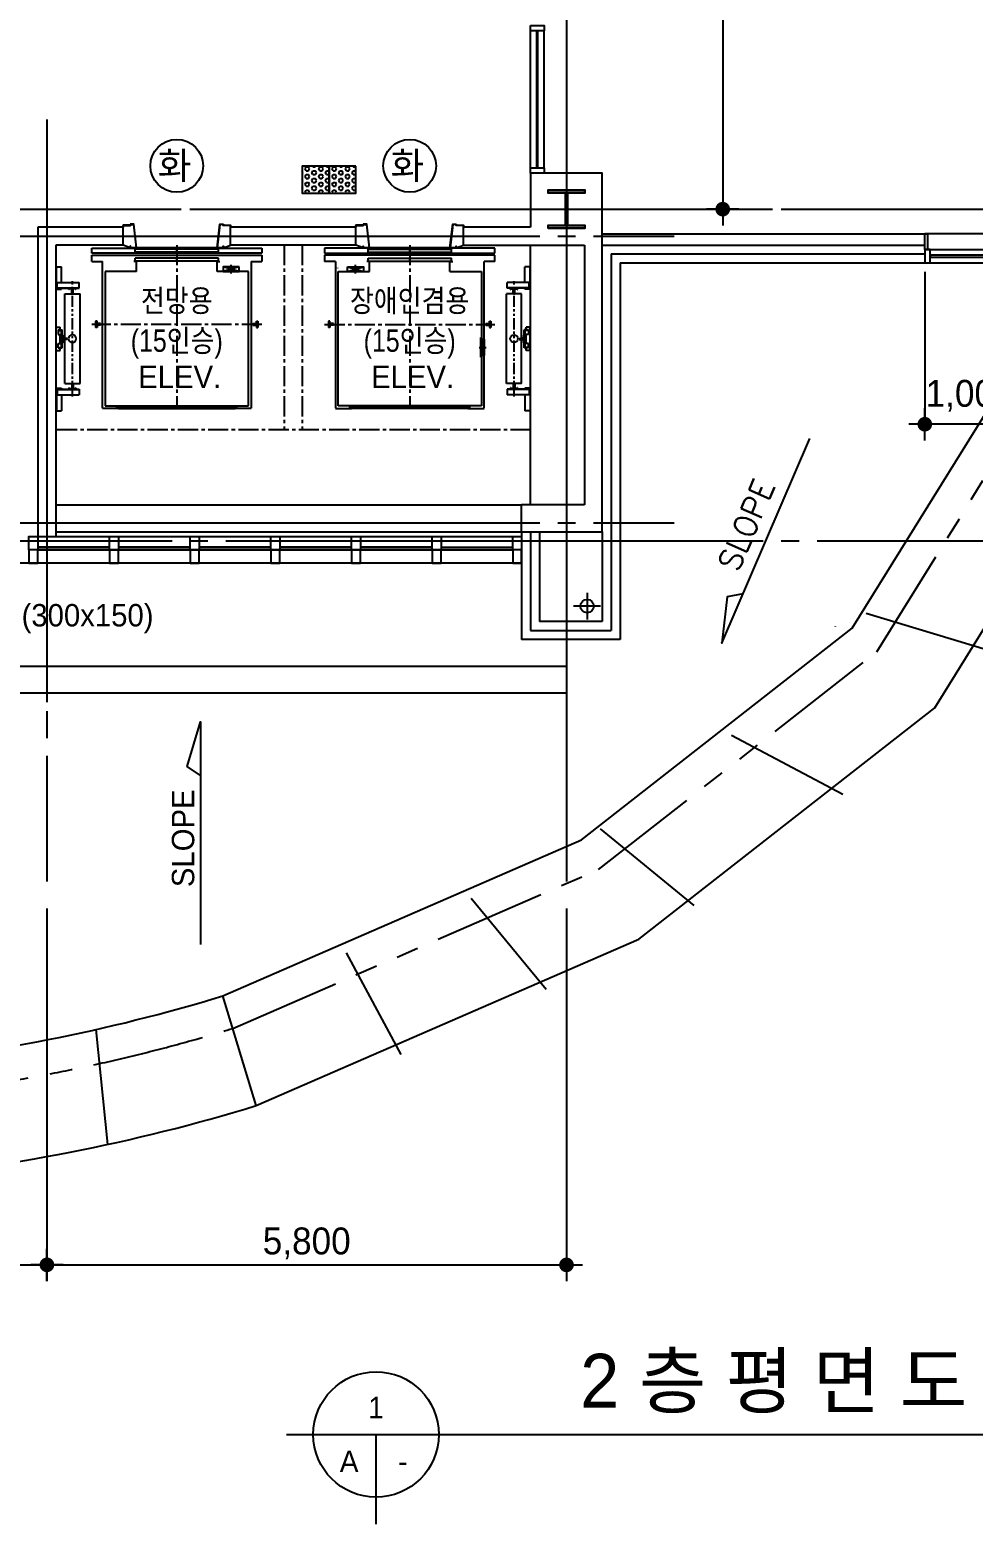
# Model space of a CAD drawing. Extents: x 14074245 to 14153635, y -1806033 to -1750552.
# Drawn here: x 14133550 to 14144079, y -1804798 to -1788129 of the extents above; entities that cross this region are included whole.
import ezdxf
from ezdxf.enums import TextEntityAlignment as Align

# ---------------------------------------------------------------- set-up
doc = ezdxf.new("R2010")
doc.units = 0
doc.header["$LTSCALE"] = 100
doc.header["$MEASUREMENT"] = 0
doc.header["$PDSIZE"] = -10
for name, pattern in [('CEN', [66, 60, -2, 2, -2]), ('CENTER2', [1.125, 0.75, -0.125, 0.125, -0.125]), ('PHANTOM', [2.5, 1.25, -0.25, 0.25, -0.25, 0.25, -0.25])]:
    doc.linetypes.add(name, pattern=pattern)
doc.layers.get('0').update_dxf_attribs({"linetype": 'CONTINUOUS'})
doc.layers.get('Defpoints').update_dxf_attribs({"linetype": 'CONTINUOUS'})
for name, color, linetype in [('0-내벽고정식', 7, 'CONTINUOUS'), ('0-지붕나누기', 6, 'CONTINUOUS'), ('0-캐노피', 6, 'CONTINUOUS'), ('8', 8, 'CONTINUOUS'), ('CEN', 1, 'CEN'), ('COL', 2, 'CONTINUOUS'), ('col2', 3, 'CONTINUOUS'), ('DIM', 7, 'CONTINUOUS'), ('elev', 7, 'CONTINUOUS'), ('HOISTWAY', 9, 'CONTINUOUS'), ('SYM', 7, 'CONTINUOUS'), ('TE2', 3, 'CONTINUOUS'), ('TEXT', 2, 'CONTINUOUS'), ('TEXT1', 7, 'CONTINUOUS'), ('TEXT2', 7, 'CONTINUOUS'), ('TILE', 5, 'CONTINUOUS'), ('TITLE', 3, 'CONTINUOUS'), ('WALL', 2, 'CONTINUOUS'), ('WALL-1', 7, 'CONTINUOUS'), ('WID', 4, 'CONTINUOUS'), ('WINE', 8, 'CONTINUOUS'), ('우수드레인', 8, 'CONTINUOUS'), ('지시선', 7, 'CONTINUOUS')]:
    doc.layers.add(name, color=color, linetype=linetype)
doc.styles.add('GHS', font='romans', dxfattribs={"bigfont": 'ghs'})
doc.styles.add('HY울를도M', font='HYWULM.TTF')
doc.styles.add('굴림', font='H2HDRM.TTF')
doc.dimstyles.new('DIM100', dxfattribs={"dimtxt": 300, "dimasz": 120, "dimexe": 1, "dimexo": 100, "dimgap": 60, "dimtad": 1, "dimdec": 4, "dimzin": 0, "dimdsep": 46, "dimlunit": 6, "dimtxsty": '굴림', "dimblk": 'DOTT', "dimcen": 0.09, "dimadec": 0, "dimazin": 0, "dimtfac": 1, "dimtdec": 4, "dimtofl": 0, "dimtmove": 2, "dimatfit": 2, "dimldrblk": 'DOTT', "dimfxl": 1, "dimtolj": 1, "dimtzin": 0, "dimarcsym": 0})
doc.dimstyles.new('DIM50', dxfattribs={"dimscale": 50, "dimtxt": 3, "dimasz": 1.2, "dimexe": 1, "dimexo": 1, "dimgap": 0.6, "dimtad": 1, "dimdec": 4, "dimzin": 0, "dimdsep": 46, "dimlunit": 6, "dimtxsty": '굴림', "dimblk": 'DOTT', "dimcen": 0.09, "dimadec": 0, "dimazin": 0, "dimtfac": 1, "dimtdec": 4, "dimtofl": 0, "dimtmove": 2, "dimatfit": 2, "dimldrblk": 'DOTT', "dimfxl": 1, "dimtolj": 1, "dimtzin": 0, "dimarcsym": 0})

# ---------------------------------------------------------------- blocks, each defined once
blk = doc.blocks.new('DOTT')
for p, q in [((0, 1.5), (0, -1.5)), ((-1.5, 0), (1.5, 0))]:
    blk.add_line(p, q)
at = {"color": 6, "const_width": 0.68}
blk.add_lwpolyline([(-0.34, 0, 1), (0.34, 0, 1)], format="xyb", close=True, dxfattribs=at)
blk = doc.blocks.new('*D40')
at = {"layer": 'Defpoints', "color": 0, "lineweight": -3}
for p in [(14133740, -1797629), (14139540, -1797629), (14139540, -1801906)]:
    blk.add_point(p, dxfattribs=at)
at = {"layer": 'DIM', "color": 7, "lineweight": -2}
for p, q in [((14133740, -1797929), (14133740, -1802006)), ((14139540, -1797929), (14139540, -1802006)), ((14133860, -1801906), (14139420, -1801906))]:
    blk.add_line(p, q, dxfattribs=at)
at = {"layer": 'DIM', "color": 7, "lineweight": -2, "xscale": 120, "yscale": 120, "zscale": 120, "rotation": 180}
blk.add_blockref('DOTT', (14133740, -1801906), dxfattribs=at)
at = {"layer": 'DIM', "color": 7, "lineweight": -2, "xscale": 120, "yscale": 120, "zscale": 120}
blk.add_blockref('DOTT', (14139540, -1801906), dxfattribs=at)
at = {"layer": 'DIM', "color": 3, "insert": (14136640, -1801667), "char_height": 300, "attachment_point": 5, "style": '굴림'}
blk.add_mtext('\\A1;5,800', dxfattribs=at)
blk = doc.blocks.new('*D41')
at = {"layer": 'Defpoints', "color": 0, "lineweight": -3}
for p in [(14129540, -1797629), (14133740, -1799506), (14133740, -1801906)]:
    blk.add_point(p, dxfattribs=at)
at = {"layer": 'DIM', "color": 7, "lineweight": -2}
for p, q in [((14129540, -1797929), (14129540, -1802006)), ((14133740, -1799806), (14133740, -1802006)), ((14129660, -1801906), (14133620, -1801906))]:
    blk.add_line(p, q, dxfattribs=at)
at = {"layer": 'DIM', "color": 7, "lineweight": -2, "xscale": 120, "yscale": 120, "zscale": 120, "rotation": 180}
blk.add_blockref('DOTT', (14129540, -1801906), dxfattribs=at)
at = {"layer": 'DIM', "color": 7, "lineweight": -2, "xscale": 120, "yscale": 120, "zscale": 120}
blk.add_blockref('DOTT', (14133740, -1801906), dxfattribs=at)
at = {"layer": 'DIM', "color": 3, "insert": (14131640, -1801667), "char_height": 300, "attachment_point": 5, "style": '굴림'}
blk.add_mtext('\\A1;4,200', dxfattribs=at)
blk = doc.blocks.new('aw-1000-325')
at = {"layer": 'WID', "color": 8}
for p, q in [((970, 325), (0, 325)), ((0, 150), (1000, 150)), ((0, 0), (1000, 0))]:
    blk.add_line(p, q, dxfattribs=at)
at = {"layer": 'WID'}
for points in [[(0, 325), (30, 325), (30, 150), (0, 150)], [(970, 325), (1000, 325), (1000, 150), (970, 150)], [(60, 150), (0, 150), (0, 0), (60, 0)], [(60, 63), (940, 63), (940, 87), (60, 87)], [(940, 150), (1000, 150), (1000, 0), (940, 0)]]:
    blk.add_lwpolyline(points, close=True, dxfattribs=at)
blk = doc.blocks.new('전망15인승')
at = {"layer": 'elev', "color": 4, "ltscale": 5}
for p, q in [((-350, -35), (600, -35)), ((-350, -90), (-350, -35)), ((1550, -90), (-350, -90)), ((1065, -45), (135, -45)), ((135, -80), (135, -45)), ((1065, -80), (135, -80)), ((600, -35), (1550, -35)), ((600, -90), (600, -45)), ((1065, -80), (1065, -45)), ((1550, -35), (1550, -90))]:
    blk.add_line(p, q, dxfattribs=at)
at = {"layer": 'HOISTWAY', "color": 1, "linetype": 'CENTER2', "ltscale": 3}
for p, q in [((600, 0), (600, -1807)), ((1550, -885), (-350, -885))]:
    blk.add_line(p, q, dxfattribs=at)
at = {"layer": 'HOISTWAY', "ltscale": 5}
for p, q in [((-350, -115), (1550, -115)), ((-350, -185), (-350, -115)), ((1065, -145), (135, -145)), ((135, -180), (135, -145)), ((600, -180), (600, -145)), ((1065, -180), (1065, -145)), ((1550, -115), (1550, -185)), ((-350, -185), (-230, -185)), ((-230, -1820), (-230, -185)), ((-200, -295), (-200, -1795)), ((150, -295), (-200, -295)), ((150, -185), (120, -185)), ((1065, -180), (135, -180)), ((150, -295), (150, -185)), ((1050, -295), (1050, -185)), ((1050, -185), (1080, -185)), ((1400, -295), (1050, -295)), ((1400, -1795), (1400, -295)), ((1430, -185), (1430, -1820)), ((1430, -185), (1550, -185)), ((-290, -851), (-306, -851)), ((-306, -851), (-306, -919)), ((-290, -919), (-306, -919)), ((-290, -877), (-290, -851)), ((-250, -877), (-290, -877)), ((-290, -893), (-290, -919)), ((-250, -893), (-290, -893)), ((-250, -893), (-250, -877)), ((1450, -893), (1450, -877)), ((1450, -877), (1490, -877)), ((1450, -893), (1490, -893)), ((1490, -851), (1506, -851)), ((1490, -877), (1490, -851)), ((1490, -893), (1490, -919)), ((1490, -919), (1506, -919)), ((1506, -851), (1506, -919)), ((-50, -1825), (-230, -1825)), ((-200, -1795), (-50, -1795)), ((-50, -1806), (-50, -1795)), ((-50, -1825), (-50, -1814)), ((1250, -1795), (1400, -1795)), ((1250, -1806), (1250, -1795)), ((1250, -1825), (1250, -1814)), ((1430, -1825), (1250, -1825))]:
    blk.add_line(p, q, dxfattribs=at)
at = {"layer": 'HOISTWAY', "ltscale": 200}
for p, q in [((1296, -295), (1116, -245)), ((1296, -245), (1116, -295)), ((1206, -318), (1206, -222)), ((-177, -1142), (-253, -1142)), ((-230, -1052), (-200, -1232)), ((-200, -1052), (-230, -1232))]:
    blk.add_line(p, q, dxfattribs=at)
at = {"layer": 'HOISTWAY'}
for p, q in [((-193, -1032), (-200, -1032)), ((-200, -1052), (-200, -1032)), ((-200, -1052), (-200, -1252)), ((-193, -1252), (-193, -1032)), ((-193, -1252), (-193, -1038)), ((-200, -1252), (-193, -1252))]:
    blk.add_line(p, q, dxfattribs=at)
at = {"layer": 'HOISTWAY', "color": 1, "ltscale": 5}
for p, q in [((-70, -1806), (1270, -1806)), ((-70, -1814), (-70, -1806)), ((-70, -1814), (1270, -1814)), ((1270, -1814), (1270, -1806))]:
    blk.add_line(p, q, dxfattribs=at)
at = {"layer": 'HOISTWAY', "color": 8, "ltscale": 5}
for p, q in [((-50, -1795), (1250, -1795)), ((-50, -1825), (1250, -1825))]:
    blk.add_line(p, q, dxfattribs=at)
at = {"layer": 'HOISTWAY'}
for points in [[(1296, -245), (1116, -245), (1116, -295), (1296, -295)], [(-230, -1052), (-230, -1232), (-200, -1232), (-200, -1052)]]:
    blk.add_lwpolyline(points, close=True, dxfattribs=at)
blk = doc.blocks.new('카운트')
at = {"layer": 'elev', "color": 8}
for p, q in [((0, -242), (-65, -242)), ((-65, -417), (-65, -242)), ((-6, -492), (-6, -242)), ((-261, -482), (-261, -417)), ((-16, -417), (-261, -417)), ((-16, -477), (-261, -477)), ((-16, -482), (-261, -482)), ((-224, -495), (-224, -491)), ((-224, -495), (-221, -495)), ((-221, -495), (-221, -491)), ((-218, -485), (-196, -485)), ((-218, -488), (-196, -488)), ((-193, -537), (-193, -491)), ((-190, -537), (-190, -491)), ((-180, -537), (-180, -491)), ((-177, -537), (-177, -491)), ((-174, -485), (-152, -485)), ((-174, -488), (-152, -488)), ((-149, -495), (-149, -491)), ((-149, -495), (-146, -495)), ((-146, -495), (-146, -491)), ((-65, -492), (-65, -482)), ((0, -492), (-65, -492)), ((-16, -482), (-16, -417)), ((-100, -545), (-270, -545)), ((-270, -1545), (-270, -545)), ((-100, -1545), (-100, -545)), ((-25, -948), (-71, -948)), ((-71, -1148), (-71, -948)), ((-62, -1148), (-62, -948)), ((-25, -952), (-62, -952)), ((-25, -998), (-62, -998)), ((-50, -948), (-50, -918)), ((0, -918), (-50, -918)), ((-50, -1098), (-50, -998)), ((-25, -948), (-25, -998)), ((-4, -1178), (-4, -918)), ((-129, -1043), (-104, -1043)), ((-129, -1053), (-104, -1053)), ((-104, -1043), (-101, -1044)), ((-104, -1053), (-101, -1051)), ((-101, -1044), (-86, -1044)), ((-101, -1051), (-86, -1051)), ((-82, -1041), (-86, -1044)), ((-82, -1055), (-86, -1051)), ((-80, -1011), (-82, -1041)), ((-82, -1055), (-80, -1084)), ((-78, -1009), (-74, -1009)), ((-78, -1087), (-74, -1087)), ((-74, -1009), (-74, -1087)), ((-25, -1148), (-71, -1148)), ((-25, -1098), (-62, -1098)), ((-25, -1144), (-62, -1144)), ((-50, -1178), (-50, -1148)), ((-25, -1148), (-25, -1098)), ((0, -1178), (-50, -1178)), ((-100, -1545), (-270, -1545)), ((-16, -1608), (-261, -1608)), ((-261, -1608), (-261, -1673)), ((-16, -1613), (-261, -1613)), ((-224, -1595), (-224, -1599)), ((-221, -1595), (-224, -1595)), ((-221, -1595), (-221, -1599)), ((-196, -1602), (-218, -1602)), ((-196, -1605), (-218, -1605)), ((-193, -1553), (-193, -1599)), ((-190, -1553), (-190, -1599)), ((-180, -1553), (-180, -1599)), ((-177, -1553), (-177, -1599)), ((-152, -1602), (-174, -1602)), ((-152, -1605), (-174, -1605)), ((-146, -1595), (-149, -1595)), ((-149, -1595), (-149, -1599)), ((-146, -1595), (-146, -1599)), ((-65, -1598), (-65, -1608)), ((0, -1598), (-65, -1598)), ((-16, -1608), (-16, -1673)), ((-6, -1598), (-6, -1848)), ((-16, -1673), (-261, -1673)), ((-65, -1673), (-65, -1848)), ((0, -1848), (-65, -1848))]:
    blk.add_line(p, q, dxfattribs=at)
at = {"layer": 'elev', "color": 1, "linetype": 'PHANTOM'}
blk.add_line((-185, -1691), (-185, -405), dxfattribs=at)
at = {"layer": 'elev', "color": 8}
blk.add_circle((-185, -1045), 42.8, dxfattribs=at)
for centre, radius, start, end in [((-218, -491), 6.2, 90, 180), ((-218, -491), 3, 90, 180), ((-196, -491), 6.2, 0, 90), ((-196, -491), 3, 0, 90), ((-174, -491), 6.2, 90, 180), ((-174, -491), 3, 90, 180), ((-152, -491), 6.2, 0, 90), ((-152, -491), 3, 0, 90), ((-185, -537), 8.2, 180, 0), ((-185, -537), 5, 180, 0), ((-78, -1011), 2.5, 90, 176.5907), ((-78, -1084), 2.5, 183.4093, 270), ((-218, -1599), 6.2, 180, 270), ((-218, -1599), 3, 180, 270), ((-196, -1599), 3, 270, 0), ((-196, -1599), 6.2, 270, 0), ((-185, -1553), 8.2, 0, 180), ((-185, -1553), 5, 0, 180), ((-174, -1599), 6.2, 180, 270), ((-174, -1599), 3, 180, 270), ((-152, -1599), 3, 270, 0), ((-152, -1599), 6.2, 270, 0)]:
    blk.add_arc(centre, radius, start, end, dxfattribs=at)
blk = doc.blocks.new('전망15인승-2호')
at = {"layer": 'elev', "color": 4, "ltscale": 5}
for p, q in [((-350, -35), (600, -35)), ((-350, -90), (-350, -35)), ((1550, -90), (-350, -90)), ((1065, -45), (135, -45)), ((135, -80), (135, -45)), ((1065, -80), (135, -80)), ((600, -35), (1550, -35)), ((600, -90), (600, -45)), ((1065, -80), (1065, -45)), ((1550, -35), (1550, -90))]:
    blk.add_line(p, q, dxfattribs=at)
at = {"layer": 'HOISTWAY', "color": 1, "linetype": 'CENTER2', "ltscale": 3}
for p, q in [((600, 0), (600, -1807)), ((1550, -885), (-350, -885))]:
    blk.add_line(p, q, dxfattribs=at)
at = {"layer": 'HOISTWAY', "ltscale": 5}
for p, q in [((-350, -115), (1550, -115)), ((-350, -185), (-350, -115)), ((1065, -145), (135, -145)), ((135, -180), (135, -145)), ((600, -180), (600, -145)), ((1065, -180), (1065, -145)), ((1550, -115), (1550, -185)), ((-350, -185), (-230, -185)), ((-230, -1820), (-230, -185)), ((-200, -295), (-200, -1795)), ((150, -295), (-200, -295)), ((150, -185), (120, -185)), ((1065, -180), (135, -180)), ((150, -295), (150, -185)), ((1050, -295), (1050, -185)), ((1050, -185), (1080, -185)), ((1400, -295), (1050, -295)), ((1400, -1795), (1400, -295)), ((1430, -185), (1430, -1820)), ((1430, -185), (1550, -185)), ((-290, -851), (-306, -851)), ((-306, -851), (-306, -919)), ((-290, -919), (-306, -919)), ((-290, -877), (-290, -851)), ((-250, -877), (-290, -877)), ((-290, -893), (-290, -919)), ((-250, -893), (-290, -893)), ((-250, -893), (-250, -877)), ((1450, -893), (1450, -877)), ((1450, -877), (1490, -877)), ((1450, -893), (1490, -893)), ((1490, -851), (1506, -851)), ((1490, -877), (1490, -851)), ((1490, -893), (1490, -919)), ((1490, -919), (1506, -919)), ((1506, -851), (1506, -919)), ((-50, -1825), (-230, -1825)), ((-200, -1795), (-50, -1795)), ((-50, -1806), (-50, -1795)), ((-50, -1825), (-50, -1814)), ((1250, -1795), (1400, -1795)), ((1250, -1806), (1250, -1795)), ((1250, -1825), (1250, -1814)), ((1430, -1825), (1250, -1825))]:
    blk.add_line(p, q, dxfattribs=at)
at = {"layer": 'HOISTWAY', "ltscale": 200}
for p, q in [((1296, -295), (1116, -245)), ((1296, -245), (1116, -295)), ((1206, -318), (1206, -222))]:
    blk.add_line(p, q, dxfattribs=at)
at = {"layer": 'HOISTWAY', "color": 1, "ltscale": 5}
for p, q in [((-70, -1806), (1270, -1806)), ((-70, -1814), (-70, -1806)), ((-70, -1814), (1270, -1814)), ((1270, -1814), (1270, -1806))]:
    blk.add_line(p, q, dxfattribs=at)
at = {"layer": 'HOISTWAY', "color": 8, "ltscale": 5}
for p, q in [((-50, -1795), (1250, -1795)), ((-50, -1825), (1250, -1825))]:
    blk.add_line(p, q, dxfattribs=at)
at = {"layer": 'HOISTWAY'}
blk.add_lwpolyline([(1296, -245), (1116, -245), (1116, -295), (1296, -295)], close=True, dxfattribs=at)
blk = doc.blocks.new('*D177')
at = {"layer": 'Defpoints', "color": 0, "lineweight": -3}
for p in [(14140040, -1784529), (14140040, -1790129), (14141284, -1790129)]:
    blk.add_point(p, dxfattribs=at)
at = {"layer": 'DIM', "color": 7, "lineweight": -2}
for p, q in [((14140340, -1784529), (14141384, -1784529)), ((14141284, -1784649), (14141284, -1790009)), ((14140340, -1790129), (14141384, -1790129))]:
    blk.add_line(p, q, dxfattribs=at)
at = {"layer": 'DIM', "color": 7, "lineweight": -2, "xscale": 120, "yscale": 120, "zscale": 120}
for p, rotation in [((14141284, -1784529), 90), ((14141284, -1790129), 270)]:
    blk.add_blockref('DOTT', p, dxfattribs=dict(at, rotation=rotation))
at = {"layer": 'DIM', "color": 3, "insert": (14141044, -1787329), "char_height": 300, "attachment_point": 5, "rotation": 90, "style": '굴림'}
blk.add_mtext('\\A1;5,600', dxfattribs=at)
blk = doc.blocks.new('*D178')
at = {"layer": 'Defpoints', "color": 0, "lineweight": -3, "ltscale": 3}
for p in [(14143540, -1790728), (14144540, -1790728), (14143540, -1792528)]:
    blk.add_point(p, dxfattribs=at)
at = {"layer": 'DIM', "color": 7, "lineweight": -2, "ltscale": 3}
for p, q in [((14143540, -1790828), (14143540, -1792529)), ((14144540, -1790828), (14144540, -1792529)), ((14144420, -1792528), (14143660, -1792528))]:
    blk.add_line(p, q, dxfattribs=at)
at = {"layer": 'DIM', "color": 7, "lineweight": -2, "ltscale": 3, "xscale": 120, "yscale": 120, "zscale": 120, "rotation": 180}
blk.add_blockref('DOTT', (14143540, -1792528), dxfattribs=at)
at = {"layer": 'DIM', "color": 7, "lineweight": -2, "ltscale": 3, "xscale": 120, "yscale": 120, "zscale": 120}
blk.add_blockref('DOTT', (14144540, -1792528), dxfattribs=at)
at = {"layer": 'DIM', "color": 3, "ltscale": 3, "insert": (14144040, -1792211), "char_height": 300, "attachment_point": 5, "style": '굴림'}
blk.add_mtext('\\A1;1,000', dxfattribs=at)

msp = doc.modelspace()

# ---------------------------------------------------------------- hatches: boundary and pattern name
at = {"layer": 'TILE'}
h = msp.add_hatch(dxfattribs=at)
h.set_pattern_fill('HEX', color=256, scale=200, style=0)
h.set_pattern_definition([(0, (13467184.91, -2836897.826), (0, 43.3012702), [25, -50]), (120, (13467184.91, -2836897.826), (-37.5, -21.6506351), [25, -50]), (60, (13467209.91, -2836897.826), (-37.5, 21.6506351), [25, -50])])
h.paths.add_polyline_path([(14136889.53432, -1789648.57588), (14136589.53432, -1789648.57588), (14136589.53432, -1789948.57588), (14136889.53432, -1789948.57588)])
h = msp.add_hatch(dxfattribs=at)
h.set_pattern_fill('HEX', color=256, scale=200, style=0)
h.set_pattern_definition([(0, (13467484.91, -2836897.808), (0, 43.3012702), [25, -50]), (120, (13467484.91, -2836897.808), (-37.5, -21.6506351), [25, -50]), (60, (13467509.91, -2836897.808), (-37.5, 21.6506351), [25, -50])])
h.paths.add_polyline_path([(14137189.53432, -1789648.55792), (14136889.53432, -1789648.55792), (14136889.53432, -1789948.55792), (14137189.53432, -1789948.55792)])

# ---------------------------------------------------------------- linework, layer by layer
at = {"layer": '0-내벽고정식'}
msp.add_line((14139939.53432, -1790403.57588), (14143539.53432, -1790403.57588), dxfattribs=at)
msp.add_line((14139939.53432, -1790403.57588), (14143539.53432, -1790403.57588), dxfattribs=at)
at = {"layer": '0-지붕나누기', "color": 5}
for p, q in [((14144227.56323, -1795045.30754), (14142883.52715, -1794640.79858)), ((14142626.47461, -1796660.18781), (14141382.87325, -1795998.95323)), ((14140966.97799, -1797897.05198), (14139919.44958, -1797041.18536)), ((14139312.90302, -1798832.23225), (14138476.50685, -1797817.60255)), ((14137694.09324, -1799560.58617), (14137084.06216, -1798425.26311)), ((14136077.32071, -1800129.30116), (14135703.08493, -1798905.23107)), ((14134418.93409, -1800561.90279), (14134289.81088, -1799279.57901))]:
    msp.add_line(p, q, dxfattribs=at)
at = {"layer": '0-캐노피', "color": 2, "ltscale": 2}
for points in [[(14121703.1373, -1790728.57588, 0.1853585782), (14121365.77477, -1795550.46768, 0.1724287931), (14124056.62444, -1799178.13132, 0.1046048883), (14128052.68346, -1800786.45162, 0.0658615578), (14131875.31345, -1800949.60386, 0.0520036935), (14136077.32071, -1800129.30116)], [(14123153.58819, -1790728.57588, 0.2145982831), (14122589.84486, -1795176.2319, 0.1724287931), (14124769.92677, -1798115.305, 0.1046048883), (14128274.51818, -1799525.82108, 0.0658615578), (14131761.6988, -1799674.65613, 0.0520036935), (14135703.08493, -1798905.23107)]]:
    msp.add_lwpolyline(points, format="xyb", dxfattribs=at)
for points in [[(14135703.08493, -1798905.23107), (14139708.38105, -1797165.37332), (14142729.21802, -1794804.64986), (14144881.80744, -1791336.46352), (14145064.46952, -1790728.57588)], [(14136077.32071, -1800129.30116), (14140347.59193, -1798274.34107), (14143650.81994, -1795692.93467), (14146086.83221, -1791768.10609), (14146375.42083, -1790728.57588)]]:
    msp.add_lwpolyline(points, dxfattribs=at)
at = {"layer": '8'}
for p, q in [((14135639.53432, -1790561.57588), (14134739.53432, -1790561.57588)), ((14134739.53432, -1790561.57588), (14135639.53432, -1790561.57588)), ((14138239.53432, -1790561.57588), (14137339.53432, -1790561.57588)), ((14137339.53432, -1790561.57588), (14138239.53432, -1790561.57588)), ((14133839.53477, -1793428.57588), (14139039.53432, -1793428.57588)), ((14133839.53477, -1793728.57588), (14139039.53432, -1793728.57588))]:
    msp.add_line(p, q, dxfattribs=at)
at = {"layer": 'CEN', "linetype": 'CEN'}
for p, q in [((14139539.53432, -1757728.57588), (14139539.53432, -1797628.57588)), ((14133739.53432, -1789128.57588), (14133739.53432, -1795908.57588)), ((14139539.53432, -1789128.57588), (14139539.53432, -1797628.57588)), ((14133739.53432, -1789628.57588), (14133739.53432, -1797628.57588)), ((14076336.53432, -1790128.57588), (14151139.53432, -1790128.57588)), ((14115639.53432, -1790128.57588), (14145739.53432, -1790128.57588)), ((14133241.95655, -1790428.57588), (14140741.95655, -1790428.57588)), ((14133241.95655, -1793628.57588), (14140741.95655, -1793628.57588)), ((14076336.53432, -1793828.57588), (14145739.53432, -1793828.57588))]:
    msp.add_line(p, q, dxfattribs=at)
at = {"layer": 'CEN', "linetype": 'PHANTOM', "ltscale": 10}
msp.add_lwpolyline([(14123098.54209, -1790128.57588, 0.2363456645), (14122226.44905, -1795287.33315, 0.1724287931), (14124558.16514, -1798430.83157, 0.1046048883), (14128208.661, -1799900.07077, 0.0658615578), (14131795.42815, -1800053.15624, 0.0520036935), (14135814.18618, -1799268.62688)], format="xyb", dxfattribs=at)
msp.add_lwpolyline([(14135814.18618, -1799268.62688), (14139898.14678, -1797494.59812), (14143002.81859, -1795068.35941), (14145239.54917, -1791464.60741), (14145563.20879, -1790128.57588)], dxfattribs=at)
at = {"layer": 'COL'}
for p, q in [((14135789.53432, -1790528.57588), (14135789.53432, -1790328.57588)), ((14138389.53432, -1790528.57588), (14138389.53432, -1790328.57588)), ((14138389.53432, -1790528.57588), (14139139.53432, -1790528.57588)), ((14139739.53432, -1790528.57588), (14139739.53432, -1793428.57588)), ((14139939.53432, -1793728.57588), (14139939.53432, -1790528.57588)), ((14139739.53432, -1793428.57588), (14139039.53432, -1793428.57588)), ((14139039.53432, -1793728.57588), (14139039.53432, -1793428.57588)), ((14139039.53432, -1793728.57588), (14139939.53432, -1793728.57588))]:
    msp.add_line(p, q, dxfattribs=at)
for points in [[(14139939.53432, -1790528.57588), (14139939.53432, -1789728.57588), (14139139.53432, -1789728.57588), (14139139.53432, -1790328.57588)], [(14139939.53432, -1790528.57588), (14139939.53432, -1789728.57588), (14139139.53432, -1789728.57588), (14139139.53432, -1790328.57588)], [(14138389.53432, -1790528.57588), (14139139.53432, -1790528.57588)], [(14139139.53432, -1790528.57588), (14139739.53432, -1790528.57588)]]:
    msp.add_lwpolyline(points, dxfattribs=at)
at = {"layer": 'col2'}
for points in [[(14139336.03432, -1790342.57588), (14139336.03432, -1790307.57588), (14139529.53432, -1790307.57588), (14139529.53432, -1789949.57588), (14139336.03432, -1789949.57588), (14139336.03432, -1789914.57588), (14139743.03432, -1789914.57588), (14139743.03432, -1789949.57588), (14139549.53432, -1789949.57588), (14139549.53432, -1790307.57588), (14139743.03432, -1790307.57588), (14139743.03432, -1790342.57588)], [(14139742.03432, -1789921.57588), (14139742.03432, -1789949.57588), (14139548.53432, -1789949.57588), (14139548.53432, -1790307.57588), (14139742.03432, -1790307.57588), (14139742.03432, -1790335.57588), (14139337.03432, -1790335.57588), (14139337.03432, -1790307.57588), (14139530.53432, -1790307.57588), (14139530.53432, -1789949.57588), (14139337.03432, -1789949.57588), (14139337.03432, -1789921.57588)]]:
    msp.add_lwpolyline(points, close=True, dxfattribs=at)
at = {"layer": 'elev'}
for p, q in [((14134669.53432, -1790561.57588), (14134589.53432, -1790528.57588)), ((14135709.53432, -1790561.57588), (14135789.53432, -1790528.57588)), ((14137269.53432, -1790561.57588), (14137189.53432, -1790528.57588)), ((14138309.53432, -1790561.57588), (14138389.53432, -1790528.57588))]:
    msp.add_line(p, q, dxfattribs=at)
at = {"layer": 'elev', "color": 8, "linetype": 'CENTER2', "ltscale": 3}
for p, q in [((14136389.53432, -1790528.57588), (14136389.53432, -1792588.57588)), ((14136389.53432, -1790528.57588), (14136389.53432, -1792588.57588)), ((14136589.53432, -1790528.57588), (14136589.53432, -1792588.57588)), ((14139139.53432, -1792588.57588), (14133839.53432, -1792588.57588))]:
    msp.add_line(p, q, dxfattribs=at)
at = {"layer": 'elev', "color": 8}
for p, q in [((14139139.53432, -1793428.57588), (14139139.53432, -1790528.57588)), ((14136989.13432, -1790787.57588), (14136989.13432, -1790783.57588))]:
    msp.add_line(p, q, dxfattribs=at)
at = {"layer": 'elev', "color": 4}
for points in [[(14134669.53432, -1790296.57588), (14134669.53432, -1790308.57588), (14134589.53432, -1790308.57588), (14134589.53432, -1790328.57588), (14134589.53432, -1790328.57588), (14134589.53432, -1790310.57588), (14134671.53432, -1790310.57588), (14134671.53432, -1790298.57588), (14134707.75009, -1790298.57588), (14134737.29245, -1790559.57588), (14134671.53432, -1790559.57588), (14134671.53432, -1790541.44875), (14134669.53432, -1790541.44875), (14134669.53432, -1790561.57588), (14134739.53432, -1790561.57588), (14134709.53432, -1790296.57588)], [(14135709.53432, -1790296.57588), (14135709.53432, -1790308.57588), (14135789.53432, -1790308.57588), (14135789.53432, -1790328.57588), (14135789.53432, -1790328.57588), (14135789.53432, -1790310.57588), (14135707.53432, -1790310.57588), (14135707.53432, -1790298.57588), (14135671.31854, -1790298.57588), (14135641.77618, -1790559.57588), (14135707.53432, -1790559.57588), (14135707.53432, -1790541.44875), (14135709.53432, -1790541.44875), (14135709.53432, -1790561.57588), (14135639.53432, -1790561.57588), (14135669.53432, -1790296.57588)], [(14137269.53432, -1790296.57588), (14137269.53432, -1790308.57588), (14137189.53432, -1790308.57588), (14137189.53432, -1790328.57588), (14137189.53432, -1790328.57588), (14137189.53432, -1790310.57588), (14137271.53432, -1790310.57588), (14137271.53432, -1790298.57588), (14137307.75009, -1790298.57588), (14137337.29245, -1790559.57588), (14137271.53432, -1790559.57588), (14137271.53432, -1790541.44875), (14137269.53432, -1790541.44875), (14137269.53432, -1790561.57588), (14137339.53432, -1790561.57588), (14137309.53432, -1790296.57588)], [(14138309.53432, -1790296.57588), (14138309.53432, -1790308.57588), (14138389.53432, -1790308.57588), (14138389.53432, -1790328.57588), (14138389.53432, -1790328.57588), (14138389.53432, -1790310.57588), (14138307.53432, -1790310.57588), (14138307.53432, -1790298.57588), (14138271.31854, -1790298.57588), (14138241.77618, -1790559.57588), (14138307.53432, -1790559.57588), (14138307.53432, -1790541.44875), (14138309.53432, -1790541.44875), (14138309.53432, -1790561.57588), (14138239.53432, -1790561.57588), (14138269.53432, -1790296.57588)]]:
    msp.add_lwpolyline(points, close=True, dxfattribs=at)
at = {"layer": 'SYM'}
for p, q in [((14136413.61477, -1803798.15773), (14144413.61477, -1803798.15773)), ((14137413.61477, -1804798.15773), (14137413.61477, -1803798.15773))]:
    msp.add_line(p, q, dxfattribs=at)
at = {"layer": 'SYM', "color": 4, "ltscale": 2}
for points in [[(14141511.9727, -1794420.41311), (14141334.69648, -1794453.17195), (14141275.41029, -1794971.80973), (14142255.06833, -1792688.35258)], [(14135455.97174, -1796447.19543), (14135305.97174, -1796347.19543), (14135455.97174, -1795847.19543), (14135455.97174, -1798331.93011)]]:
    msp.add_lwpolyline(points, dxfattribs=at)
at = {"layer": 'SYM'}
msp.add_circle((14137413.61477, -1803798.15773), 700, dxfattribs=at)
at = {"layer": 'TILE'}
for points in [[(14136889.53432, -1789648.57588), (14136589.53432, -1789648.57588), (14136589.53432, -1789948.57588), (14136889.53432, -1789948.57588)], [(14136889.53432, -1789648.57588), (14136589.53432, -1789648.57588), (14136589.53432, -1789948.57588), (14136889.53432, -1789948.57588)], [(14137189.53432, -1789648.55792), (14136889.53432, -1789648.55792), (14136889.53432, -1789948.55792), (14137189.53432, -1789948.55792)], [(14137189.53432, -1789648.55792), (14136889.53432, -1789648.55792), (14136889.53432, -1789948.55792), (14137189.53432, -1789948.55792)]]:
    msp.add_lwpolyline(points, close=True, dxfattribs=at)
at = {"layer": 'WALL'}
for p, q in [((14133639.53432, -1790328.57588), (14133639.53432, -1793778.57588)), ((14134589.53432, -1790328.57588), (14133639.53432, -1790328.57588)), ((14134589.53432, -1790528.57588), (14134589.53432, -1790328.57588)), ((14137189.53432, -1790328.57588), (14135789.53432, -1790328.57588)), ((14137189.53432, -1790528.57588), (14137189.53432, -1790328.57588)), ((14139139.53432, -1790328.57588), (14138389.53432, -1790328.57588)), ((14133839.53432, -1790528.57588), (14133839.53432, -1793778.57588)), ((14134589.53432, -1790528.57588), (14133839.53432, -1790528.57588)), ((14137189.53432, -1790528.57588), (14135789.53432, -1790528.57588)), ((14133639.53432, -1793778.57588), (14133839.53432, -1793778.57588))]:
    msp.add_line(p, q, dxfattribs=at)
at = {"layer": 'WALL-1', "color": 4}
for p, q in [((14139939.53432, -1790528.57588), (14143539.53432, -1790528.57588)), ((14139939.53432, -1790528.57588), (14143539.53432, -1790528.57588)), ((14140039.53303, -1790628.57588), (14143539.53432, -1790628.57588)), ((14140039.53303, -1790628.57588), (14140039.53535, -1794828.57588)), ((14140039.53303, -1790628.57588), (14143539.53432, -1790628.57588)), ((14140139.53432, -1790728.57588), (14143539.53432, -1790728.57588)), ((14140139.53432, -1790728.57588), (14140139.53432, -1794928.57588)), ((14139039.53432, -1793728.57588), (14139039.53432, -1794928.57588)), ((14139139.53432, -1793728.57588), (14139139.53432, -1794828.57588)), ((14139239.53432, -1793728.57588), (14139239.53432, -1794728.57588)), ((14139939.53432, -1793728.57588), (14139939.53531, -1794728.57608)), ((14139939.53531, -1794728.57608), (14139239.53432, -1794728.57588)), ((14140139.53432, -1794928.57588), (14139039.53432, -1794928.57588)), ((14139139.53432, -1794828.57588), (14140039.53535, -1794828.57588))]:
    msp.add_line(p, q, dxfattribs=at)
at = {"layer": 'WID'}
for p, q in [((14139139.53432, -1789668.57588), (14139139.53432, -1788138.57588)), ((14139208.53432, -1789668.57588), (14139208.53432, -1788138.57588)), ((14139220.53432, -1789668.57588), (14139220.53432, -1788138.57588)), ((14139289.53432, -1789668.57588), (14139289.53432, -1788138.57588)), ((14134439.53432, -1793900.57588), (14133639.53432, -1793900.57588)), ((14134439.53432, -1793924.57588), (14133639.53432, -1793924.57588)), ((14135339.53432, -1793900.57588), (14134539.53432, -1793900.57588)), ((14135339.53432, -1793924.57588), (14134539.53432, -1793924.57588)), ((14136239.53432, -1793900.57588), (14135439.53432, -1793900.57588)), ((14136239.53432, -1793924.57588), (14135439.53432, -1793924.57588)), ((14137139.53432, -1793900.57588), (14136339.53432, -1793900.57588)), ((14137139.53432, -1793924.57588), (14136339.53432, -1793924.57588)), ((14138039.53432, -1793900.57588), (14137239.53432, -1793900.57588)), ((14138039.53432, -1793924.57588), (14137239.53432, -1793924.57588)), ((14138139.53432, -1793900.57588), (14138939.53432, -1793900.57588)), ((14138139.53432, -1793924.57588), (14138939.53432, -1793924.57588))]:
    msp.add_line(p, q, dxfattribs=at)
for points in [[(14139139.53432, -1788078.57588), (14139289.53432, -1788078.57588), (14139289.53432, -1788138.57588), (14139139.53432, -1788138.57588)], [(14139139.53432, -1789668.57588), (14139289.53432, -1789668.57588), (14139289.53432, -1789728.57588), (14139139.53432, -1789728.57588)], [(14133639.53432, -1793778.57588), (14133639.53432, -1793928.57588), (14133539.53432, -1793928.57588), (14133539.53432, -1793778.57588)], [(14134539.53432, -1793778.57588), (14134539.53432, -1793928.57588), (14134439.53432, -1793928.57588), (14134439.53432, -1793778.57588)], [(14135439.53432, -1793778.57588), (14135439.53432, -1793928.57588), (14135339.53432, -1793928.57588), (14135339.53432, -1793778.57588)], [(14136339.53432, -1793778.57588), (14136339.53432, -1793928.57588), (14136239.53432, -1793928.57588), (14136239.53432, -1793778.57588)], [(14137239.53432, -1793778.57588), (14137239.53432, -1793928.57588), (14137139.53432, -1793928.57588), (14137139.53432, -1793778.57588)], [(14138139.53432, -1793778.57588), (14138139.53432, -1793928.57588), (14138039.53432, -1793928.57588), (14138039.53432, -1793778.57588)], [(14139039.53432, -1793778.57588), (14139039.53432, -1793928.57588), (14138939.53432, -1793928.57588), (14138939.53432, -1793778.57588)], [(14133539.53432, -1794078.57588), (14133639.53432, -1794078.57588), (14133639.53432, -1793928.57588), (14133539.53432, -1793928.57588)], [(14134439.53432, -1794078.57588), (14134539.53432, -1794078.57588), (14134539.53432, -1793928.57588), (14134439.53432, -1793928.57588)], [(14135339.53432, -1794078.57588), (14135439.53432, -1794078.57588), (14135439.53432, -1793928.57588), (14135339.53432, -1793928.57588)], [(14136239.53432, -1794078.57588), (14136339.53432, -1794078.57588), (14136339.53432, -1793928.57588), (14136239.53432, -1793928.57588)], [(14137139.53432, -1794078.57588), (14137239.53432, -1794078.57588), (14137239.53432, -1793928.57588), (14137139.53432, -1793928.57588)], [(14138039.53432, -1794078.57588), (14138139.53432, -1794078.57588), (14138139.53432, -1793928.57588), (14138039.53432, -1793928.57588)], [(14138939.53432, -1794078.57588), (14139039.53432, -1794078.57588), (14139039.53432, -1793928.57588), (14138939.53432, -1793928.57588)]]:
    msp.add_lwpolyline(points, close=True, dxfattribs=at)
at = {"layer": 'WINE'}
for p, q in [((14133639.53432, -1793778.57588), (14138939.53432, -1793778.57588)), ((14133639.53432, -1793928.57588), (14138939.53432, -1793928.57588)), ((14139039.53432, -1794078.57588), (14128789.53432, -1794078.57588))]:
    msp.add_line(p, q, dxfattribs=at)
at = {"layer": 'WINE', "lineweight": -3, "ltscale": 200}
msp.add_line((14142539.53432, -1794781.28842), (14142539.53432, -1794784.27137), dxfattribs=at)
msp.add_lwpolyline([(14139539.53432, -1795528.57588), (14127539.53432, -1795528.57588), (14127539.53432, -1795228.57588), (14139539.53432, -1795228.57588), (14139539.53432, -1795528.57588)], close=True, dxfattribs=at)
at = {"layer": '우수드레인', "color": 1, "ltscale": 2}
for p, q in [((14139770.02394, -1794406.95868), (14139770.02394, -1794706.95868)), ((14139920.02394, -1794556.95868), (14139620.02394, -1794556.95868))]:
    msp.add_line(p, q, dxfattribs=at)
at = {"layer": '우수드레인', "color": 7, "ltscale": 2}
msp.add_circle((14139770.02394, -1794556.95868), 75, dxfattribs=at)
at = {"layer": '지시선'}
for centre in [(14135189.53432, -1789645.12459), (14135189.53432, -1789645.12459), (14137789.53432, -1789645.12459), (14137789.53432, -1789645.12459)]:
    msp.add_circle(centre, 294.48376, dxfattribs=at)

# ---------------------------------------------------------------- block references
at = {"layer": 'elev'}
msp.add_blockref('전망15인승-2호', (14134589.53432, -1790528.57588), dxfattribs=at)
at = {"layer": 'elev', "linetype": 'CENTER2', "xscale": -1}
for name, p in [('전망15인승', (14138389.53432, -1790528.57588)), ('카운트', (14133839.53432, -1790528.57588))]:
    msp.add_blockref(name, p, dxfattribs=at)
at = {"layer": 'elev', "linetype": 'CENTER2'}
msp.add_blockref('카운트', (14139139.53432, -1790528.57588), dxfattribs=at)
at = {"layer": 'WID'}
msp.add_blockref('aw-1000-325', (14143539.53432, -1790728.57588), dxfattribs=at)
msp.add_blockref('aw-1000-325', (14143539.53432, -1790728.57588), dxfattribs=at)

# ---------------------------------------------------------------- texts
at = {"layer": 'SYM', "style": 'HY울를도M'}
for s, p in [('1', (14137413.61477, -1803498.15773)), ('A', (14137113.61477, -1804098.15773)), ('-', (14137713.61477, -1804098.15773))]:
    msp.add_text(s, height=240, dxfattribs=at).set_placement(p, align=Align.MIDDLE_CENTER)
at = {"layer": 'TE2'}
for rotation, style, p in [(66.779503937, 'GHS', (14141547.28019, -1793650.24641)), (90, 'HY울를도M', (14135259.52907, -1797146.99731))]:
    msp.add_text('SLOPE', height=250, rotation=rotation, dxfattribs=dict(at, style=style)).set_placement(p, align=Align.MIDDLE_CENTER)
at = {"layer": 'TEXT', "style": 'HY울를도M', "width": 0.85}
for s, p in [('전망용', (14135189.53432, -1791146.62701)), ('장애인겸용', (14137789.53432, -1791146.62701)), ('(15인승)', (14135189.53432, -1791616.82711)), ('(15인승)', (14137789.53432, -1791616.82711))]:
    msp.add_text(s, height=250, dxfattribs=at).set_placement(p, align=Align.MIDDLE)
at = {"layer": 'TEXT', "style": 'HY울를도M'}
for p in [(14135222.66129, -1791999.31539), (14137822.66129, -1791999.31539)]:
    msp.add_text('ELEV.', height=250, dxfattribs=at).set_placement(p, align=Align.MIDDLE)
at = {"layer": 'TEXT1', "style": 'HY울를도M'}
for p in [(14134976.0754, -1789792.05084), (14134976.0754, -1789792.05084), (14137576.0754, -1789792.05084), (14137576.0754, -1789792.05084)]:
    msp.add_text('화', height=300, dxfattribs=at).set_placement(p)
at = {"layer": 'TEXT2', "style": 'HY울를도M'}
msp.add_text('유공판 커버 트렌치(300x150)', height=250, dxfattribs=at).set_placement((14130765.65815, -1794658.70795), align=Align.MIDDLE_LEFT)
at = {"layer": 'TITLE', "style": 'HY울를도M'}
msp.add_text('2 층 평 면 도', height=600, dxfattribs=at).set_placement((14144013.61477, -1803678.15773), align=Align.BOTTOM_RIGHT)

# ---------------------------------------------------------------- dimensions: what is measured, and where the dimension line sits
at = {"layer": 'DIM'}
dim = msp.add_linear_dim(base=(14141283.53432, -1790128.57588), p1=(14140039.53432, -1784528.57588), p2=(14140039.53432, -1790128.57588), angle=90, dimstyle='DIM50', override={"dimscale": 100, "dimexo": 3}, dxfattribs=at)
dim.commit()
dim.dimension.update_dxf_attribs({"geometry": '*D177', "text_midpoint": (14141044.49609, -1787328.57588)})
at = {"layer": 'DIM', "ltscale": 3}
dim = msp.add_linear_dim(base=(14143539.53432, -1792527.57588), p1=(14144539.53432, -1790727.57588), p2=(14143539.53432, -1790727.57588), angle=180, dimstyle='DIM100', dxfattribs=at)
dim.commit()
dim.dimension.update_dxf_attribs({"geometry": '*D178', "text_midpoint": (14144039.53432, -1792210.622), "dimtype": 128})
at = {"layer": 'DIM'}
for base, p1, p2, picture, middle in [((14133739.53438, -1801905.91915), (14129539.53437, -1797628.57588), (14133739.53438, -1799505.91917), '*D41', (14131639.53437, -1801666.88093)), ((14139539.53436, -1801905.91915), (14133739.53438, -1797628.57588), (14139539.53436, -1797628.57588), '*D40', (14136639.53437, -1801667.25084))]:
    dim = msp.add_linear_dim(base=base, p1=p1, p2=p2, dimstyle='DIM50', override={"dimscale": 100, "dimexo": 3}, dxfattribs=at)
    dim.commit()
    dim.dimension.update_dxf_attribs({"geometry": picture, "text_midpoint": middle})

doc.saveas('drawing.dxf')
